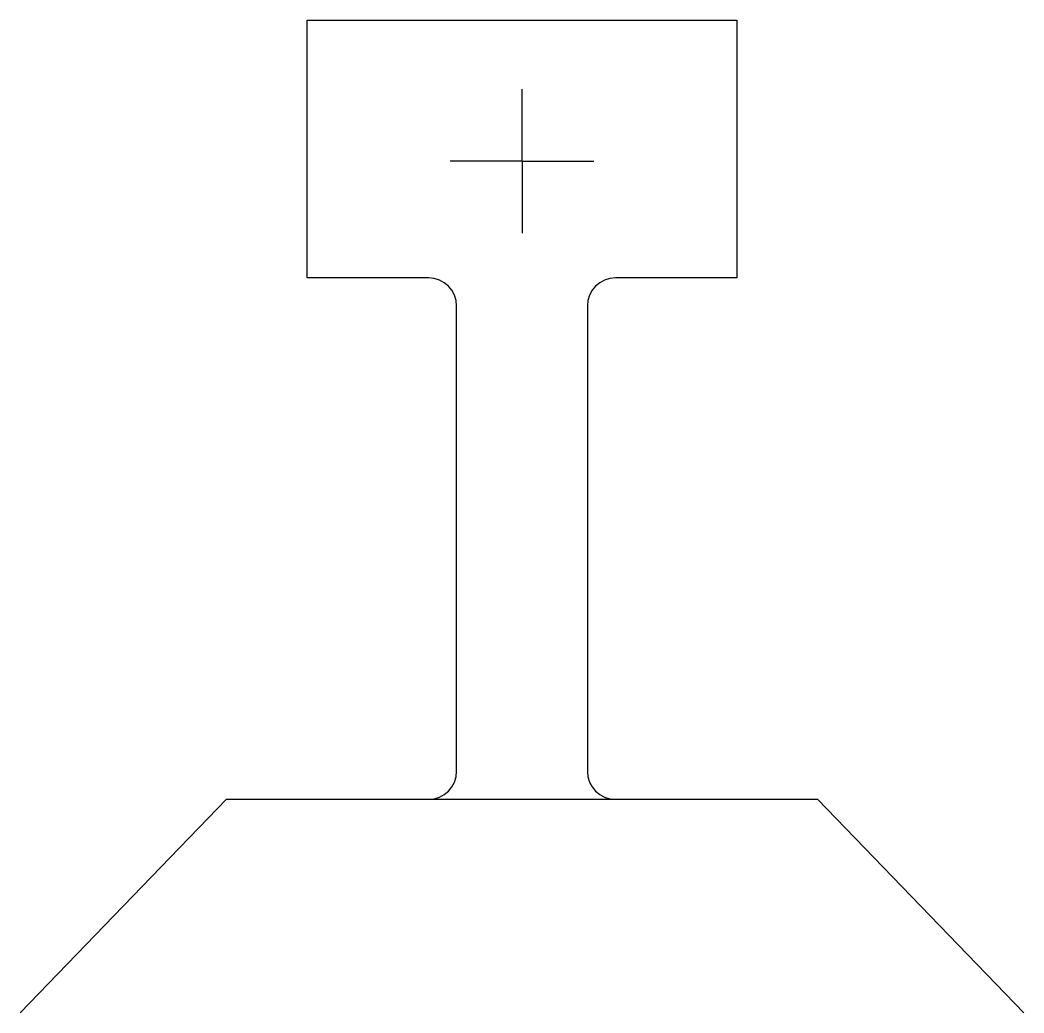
# Model space of a CAD drawing. Extents: x 3.85 to 6.74, y 3.97 to 4.93.
# Drawn here: x 6.095 to 6.632, y 4.397 to 4.928 of the extents above; entities that cross this region are included whole.
import ezdxf

# ---------------------------------------------------------------- set-up
doc = ezdxf.new("R2010")
doc.units = 0
doc.header["$MEASUREMENT"] = 0
doc.layers.get('0').update_dxf_attribs({"linetype": 'CONTINUOUS'})

# ---------------------------------------------------------------- blocks, each defined once
blk = doc.blocks.new('SW_CENTERMARKSYMBOL_2')
at = {"color": 0, "linetype": 'CONTINUOUS'}
for p, q in [((0, 0.03), (0, 0.03845)), ((0, 0), (0, 0.03)), ((-0.03, 0), (-0.03845, 0)), ((0, 0), (-0.03, 0)), ((0, 0), (0, -0.03)), ((0, 0), (0.03, 0)), ((0.03, 0), (0.03845, 0)), ((0, -0.03), (0, -0.03845))]:
    blk.add_line(p, q, dxfattribs=at)

msp = doc.modelspace()

# ---------------------------------------------------------------- linework, layer by layer
at = {"color": 7, "linetype": 'CONTINUOUS'}
for p, q in [((6.24844, 4.79045), (6.24844, 4.92845)), ((6.24844, 4.92845), (6.47844, 4.92845)), ((6.47844, 4.92845), (6.47844, 4.79045)), ((6.31344, 4.79045), (6.24844, 4.79045)), ((6.47844, 4.79045), (6.41344, 4.79045)), ((6.32844, 4.52645), (6.32844, 4.77545)), ((6.39844, 4.77545), (6.39844, 4.52645)), ((6.09486, 4.39715), (6.20524, 4.51145)), ((6.20524, 4.51145), (6.52163, 4.51145)), ((6.52163, 4.51145), (6.63201, 4.39715))]:
    msp.add_line(p, q, dxfattribs=at)
for centre, start, end in [((6.31344, 4.77545), 0, 90), ((6.41344, 4.77545), 90, 180), ((6.31344, 4.52645), 270, 0), ((6.41344, 4.52645), 180, 270)]:
    msp.add_arc(centre, 0.015, start, end, dxfattribs=at)

# ---------------------------------------------------------------- block references
msp.add_blockref('SW_CENTERMARKSYMBOL_2', (6.36344, 4.85295), dxfattribs=at)

doc.saveas('drawing.dxf')
